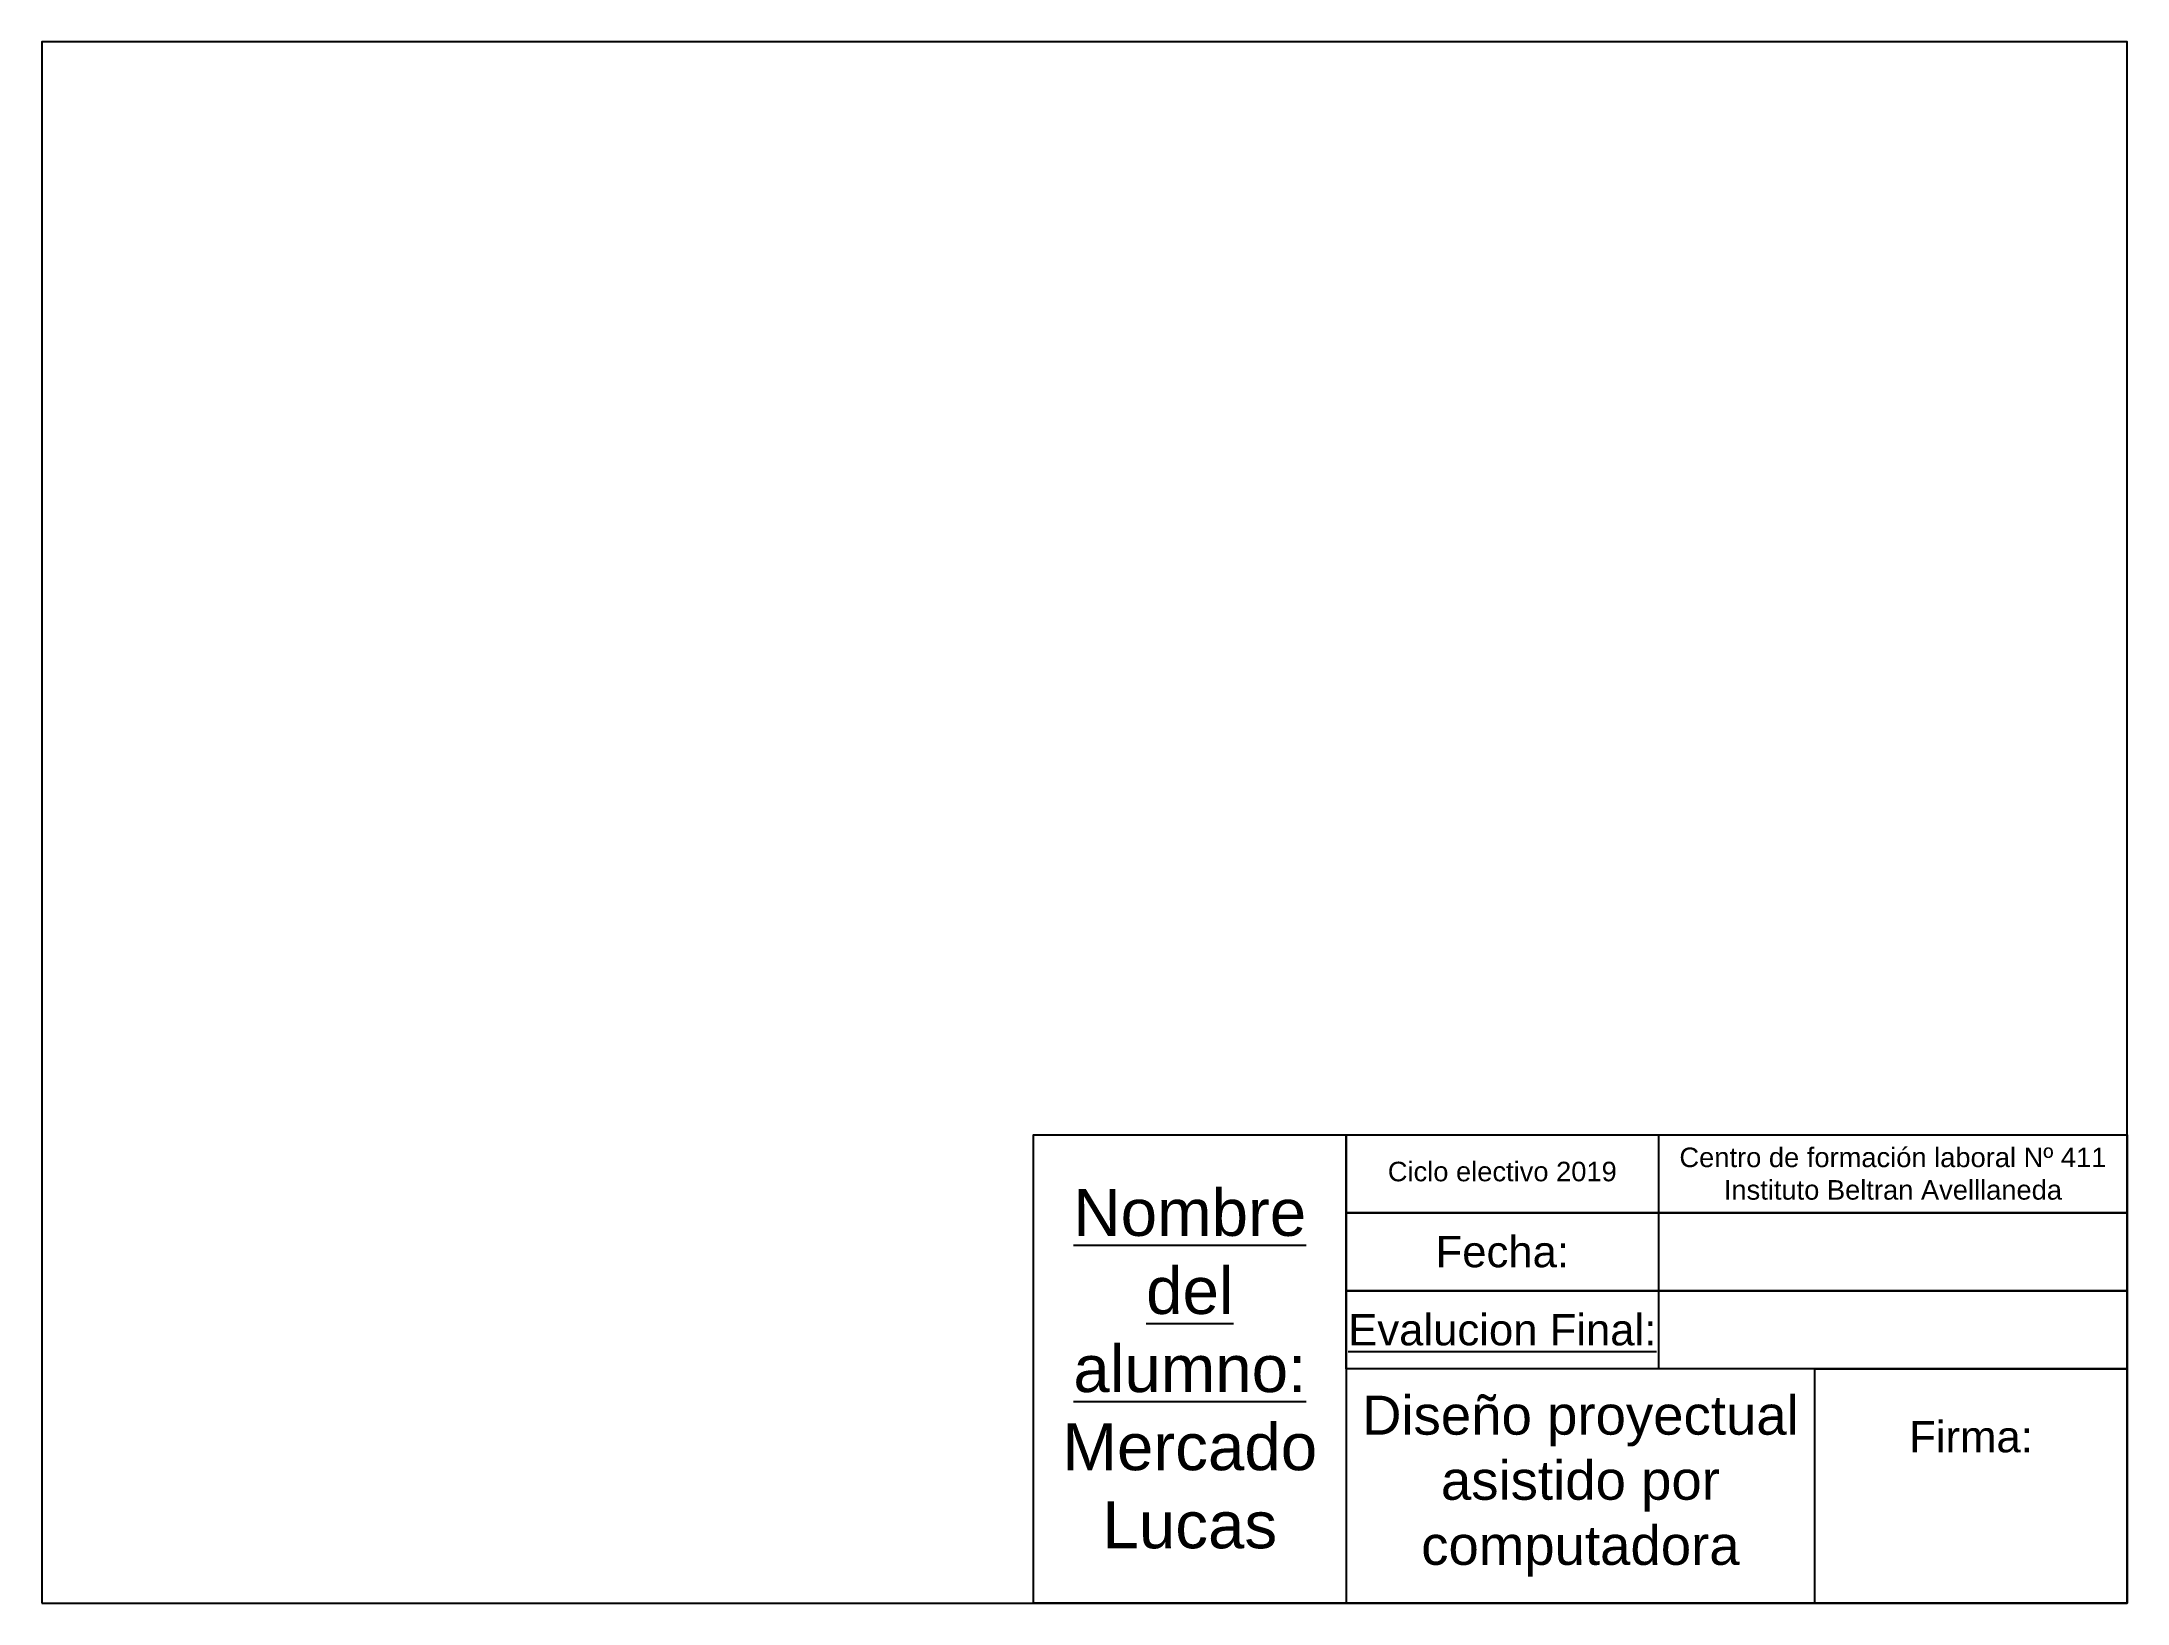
# Paper-space layout 'A4 horizontal' of a CAD drawing. Header units: millimetres. Extents: x 22 to 289, y 2 to 202.
import ezdxf

# ---------------------------------------------------------------- set-up
doc = ezdxf.new("R2010")
doc.units = ezdxf.units.MM
doc.layers.add('rotulo', color=102, linetype='Continuous')
doc.styles.get("Standard").update_dxf_attribs({"font": 'arial.ttf'})

psp = doc.layouts.new('A4 horizontal')

# ---------------------------------------------------------------- linework, layer by layer
at = {"layer": 'rotulo'}
for points in [[(21.83, 1.83), (288.79, 1.83), (288.79, 201.8), (21.83, 201.8)], [(288.79, 1.83), (148.79, 1.83), (148.79, 61.83), (288.79, 61.83)], [(148.79, 61.83), (188.79, 61.83), (188.79, 1.83), (148.79, 1.83)], [(288.79, 1.83), (148.79, 1.83), (148.79, 61.83), (288.79, 61.83)], [(148.79, 61.83), (188.79, 61.83), (188.79, 1.83), (148.79, 1.83)], [(188.79, 61.83), (288.79, 61.83), (288.79, 51.83), (188.79, 51.83)], [(188.79, 61.83), (228.79, 61.83), (228.79, 31.83), (188.79, 31.83)], [(188.79, 61.83), (288.79, 61.83), (288.79, 51.83), (188.79, 51.83)], [(188.79, 61.83), (228.79, 61.83), (228.79, 31.83), (188.79, 31.83)], [(188.79, 51.83), (288.79, 51.83), (288.79, 41.83), (188.79, 41.83)], [(188.79, 51.83), (288.79, 51.83), (288.79, 41.83), (188.79, 41.83)], [(188.79, 41.83), (288.79, 41.83), (288.79, 31.83), (188.79, 31.83)], [(188.79, 41.83), (288.79, 41.83), (288.79, 31.83), (188.79, 31.83)], [(288.79, 1.83), (248.79, 1.83), (248.79, 31.83), (288.79, 31.83)], [(288.79, 1.83), (248.79, 1.83), (248.79, 31.83), (288.79, 31.83)], [(288.79, 1.83), (248.79, 1.83), (248.79, 31.83), (288.79, 31.83)]]:
    psp.add_lwpolyline(points, close=True, dxfattribs=at)

# ---------------------------------------------------------------- texts
for s, width, heights, insert, char_height, attachment_point in [('Centro de formación laboral Nº 411 \\PInstituto Beltran Avelllaneda', 60, [9.77], (258.79, 56.83), 2.5, 5), ('Ciclo electivo 2019', 40, [7.09], (208.79, 57.1), 2.5, 5), ('{\\LNombre del alumno:}^JMercado Lucas', 40, [59.9], (168.79, 31.83), 6, 5), ('Fecha:', 40, [9.68], (208.79, 46.83), 4, 5), ('{\\LEvalucion Final:}', 40, [9.5], (208.79, 36.83), 4, 5), ('Diseño proyectual asistido por computadora', 60, [29.47], (218.79, 16.83), 5, 5), ('\\PFirma:', 40, [29.89], (268.79, 31.83), 4, 2)]:
    psp.add_mtext_dynamic_manual_height_columns(s, width=width, gutter_width=12.5, heights=heights, dxfattribs=dict(insert=insert, char_height=char_height, attachment_point=attachment_point))

doc.saveas('drawing.dxf')
